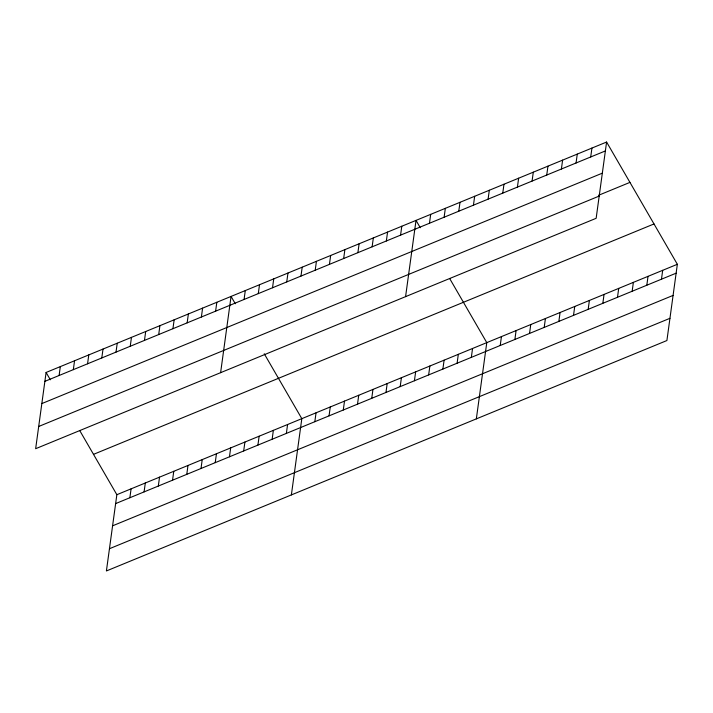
<?xml version="1.0" encoding="UTF-8"?>
<svg xmlns="http://www.w3.org/2000/svg" width="713" height="713" viewBox="0 0 713 713"><rect width="100%" height="100%" fill="white"/><g stroke="black" fill="none" stroke-linecap="round" stroke-linejoin="round"><path stroke-width="1.07" d="M46.095 372.462L35.65 448.709L596.148 218.303L606.594 142.047L46.095 372.462L50.338 379.797M59.108 375.501L60.32 366.616M73.332 369.655L74.553 360.76M87.565 363.799L88.777 354.914M101.79 357.953L103.011 349.067M116.014 352.106L117.235 343.22M130.247 346.26L131.459 337.365M79.838 430.741L116.852 494.697L106.406 570.953L666.905 340.538L677.35 264.291L606.594 142.047M144.472 340.404L145.693 331.518M129.864 497.736L131.085 488.851M158.705 334.557L159.917 325.672M144.088 491.89L145.309 483.004M172.929 328.711L174.15 319.825M158.322 486.043L159.534 477.149M187.154 322.864L188.375 313.97M172.546 480.188L173.767 471.302M201.387 317.009L202.599 308.123M186.779 474.341L187.991 465.455M215.611 311.162L216.832 302.276M201.004 468.494L202.225 459.609M220.611 372.676L231.057 296.43L235.308 303.756M215.228 462.648L216.449 453.753M244.069 299.469L245.29 290.574M229.461 456.792L230.673 447.907M258.293 293.613L259.514 284.728M243.686 450.946L244.907 442.06M272.526 287.767L273.739 278.881M257.919 445.099L259.131 436.213M286.751 281.92L287.972 273.026M272.143 439.253L273.364 430.358M300.984 276.074L302.196 267.179M286.368 433.397L287.589 424.511M315.208 270.218L316.429 261.332M291.376 494.911L301.822 418.665L264.247 353.764M329.433 264.371L330.654 255.486M314.825 421.704L316.046 412.818M343.666 258.525L344.887 249.63M329.058 415.857L330.271 406.963M357.89 252.678L359.111 243.784M343.283 410.002L344.504 401.116M372.124 246.823L373.336 237.937M357.516 404.155L358.728 395.269M386.348 240.976L387.569 232.09M371.74 398.309L372.961 389.414M400.581 235.13L401.793 226.235M385.965 392.462L387.186 383.567M405.581 296.644L416.027 220.388L420.269 227.723M400.198 386.606L401.41 377.721M429.467 223.249L430.679 214.363M414.422 380.76L415.643 371.874M444.119 217.224L445.34 208.339M428.656 374.913L429.868 366.019M458.78 211.2L460.001 202.314M442.88 369.067L444.101 360.172M473.441 205.175L474.662 196.289M457.104 363.211L458.325 354.325M488.102 199.15L489.314 190.255M471.338 357.365L472.55 348.479M502.763 193.125L503.975 184.23M476.337 418.879L486.783 342.623L449.76 278.676M517.415 187.1L518.636 178.205M500.223 345.493L501.444 336.598M532.076 181.075L533.297 172.181M514.884 339.468L516.096 330.574M546.737 175.042L547.958 166.156M529.545 333.434L530.757 324.549M561.398 169.017L562.61 160.131M544.197 327.41L545.418 318.524M576.059 162.992L577.272 154.106M558.858 321.385L560.079 312.499M590.712 156.967L591.933 148.081M573.519 315.36L574.74 306.474M588.18 309.335L589.393 300.44M602.833 303.31L604.054 294.416M617.494 297.285L618.715 288.391M632.155 291.252L633.376 282.366M646.816 285.227L648.028 276.341M661.477 279.202L662.689 270.316M44.874 381.348L605.373 150.942M41.835 403.576L602.325 173.17M598.67 195.246L629.944 182.385M38.698 426.481L599.187 196.075M93.501 454.359L653.999 223.953M116.852 494.697L677.35 264.291M115.64 503.592L676.129 273.177M112.592 525.82L673.09 295.405M109.454 548.716L669.953 318.31"/></g></svg>
